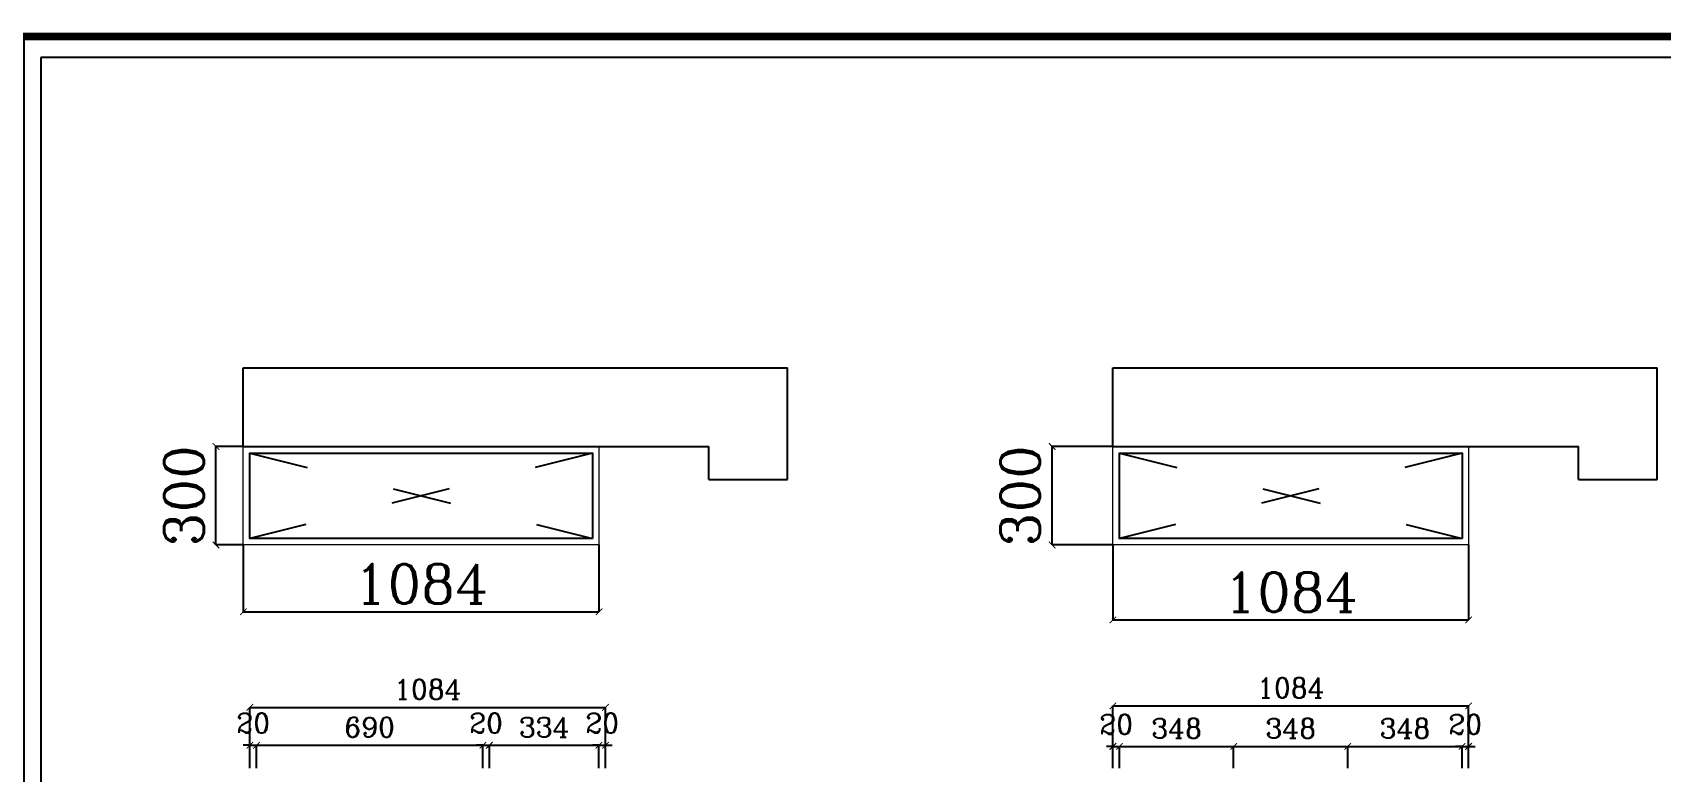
# Model space of a CAD drawing. Header units: millimetres. Extents: x 512961 to 1001058, y -961995 to -458543.
# Drawn here: x 928862 to 933826, y -882579 to -880324 of the extents above; entities that cross this region are included whole.
import ezdxf

# ---------------------------------------------------------------- set-up
doc = ezdxf.new("R2010")
doc.units = ezdxf.units.MM
doc.header["$MEASUREMENT"] = 0
doc.header["$PDMODE"] = 3
doc.linetypes.add('ACAD_ISO03W100', pattern=[30, 12, -18])
doc.layers.get('0').update_dxf_attribs({"linetype": 'CONTINUOUS'})
doc.layers.get('DEFPOINTS').update_dxf_attribs({"linetype": 'CONTINUOUS'})
for name, color, linetype in [('txt', 7, 'CONTINUOUS'), ('WINDOW', 5, 'CONTINUOUS'), ('装饰细节', 1, 'CONTINUOUS'), ('辅助线', 8, 'CONTINUOUS')]:
    doc.layers.add(name, color=color, linetype=linetype)
doc.layers.add('门窗', color=4, linetype='CONTINUOUS', lineweight=13)
doc.styles.get("Standard").update_dxf_attribs({"font": 'complex.shx', "bigfont": 'hzxy.shx'})
doc.dimstyles.new('LMDIM40', dxfattribs={"dimtxt": 80, "dimasz": 20, "dimexe": 0, "dimexo": 0, "dimgap": 25, "dimtad": 1, "dimdec": 0, "dimzin": 0, "dimdsep": 46, "dimtxsty": 'Standard', "dimblk1": 'DOT', "dimblk2": 'DOT', "dimsah": 1, "dimcen": 0, "dimclrd": 2, "dimclre": 2, "dimclrt": 2, "dimadec": 0, "dimazin": 0, "dimtfac": 1, "dimtdec": 0, "dimtmove": 2, "dimatfit": 3, "dimldrblk": 'DOT', "dimfxl": 0, "dimtolj": 1, "dimtzin": 0, "dimarcsym": 0})

# ---------------------------------------------------------------- blocks, each defined once
blk = doc.blocks.new('_ArchTick')
at = {"color": 0, "linetype": 'ByBlock', "const_width": 0.15}
blk.add_lwpolyline([(-0.5, -0.5), (0.5, 0.5)], dxfattribs=at)
blk = doc.blocks.new('*D925')
at = {"layer": 'DEFPOINTS', "color": 0}
for p in [(929544.3, -882495.9), (929524.3, -882565.4), (929544.3, -882565.4)]:
    blk.add_point(p, dxfattribs=at)
at = {"layer": 'txt', "color": 2, "lineweight": -2}
for p, q in [((929524.3, -882495.9), (929504.3, -882495.9)), ((929524.3, -882565.4), (929524.3, -882495.9)), ((929524.3, -882495.9), (929544.3, -882495.9)), ((929544.3, -882565.4), (929544.3, -882495.9)), ((929544.3, -882495.9), (929564.3, -882495.9))]:
    blk.add_line(p, q, dxfattribs=at)
at = {"layer": 'txt', "color": 2, "lineweight": -2, "xscale": 20, "yscale": 20, "zscale": 20}
blk.add_blockref('_ArchTick', (929524.3, -882495.9), dxfattribs=at)
at = {"layer": 'txt', "color": 2, "lineweight": -2, "xscale": 20, "yscale": 20, "zscale": 20, "rotation": 180}
blk.add_blockref('_ArchTick', (929544.3, -882495.9), dxfattribs=at)
at = {"layer": 'txt', "color": 2, "insert": (929534.3, -882428.4), "char_height": 60, "attachment_point": 5}
blk.add_mtext('\\A1;20', dxfattribs=at)
blk = doc.blocks.new('_DOT')
at = {"color": 0, "linetype": 'ByBlock'}
blk.add_line((-0.5, 0), (-1, 0), dxfattribs=at)
at = {"color": 0, "linetype": 'ByBlock', "const_width": 0.5}
blk.add_lwpolyline([(-0.25, 0, 1), (0.25, 0, 1)], format="xyb", close=True, dxfattribs=at)
blk = doc.blocks.new('DOT')
at = {"color": 0, "linetype": 'ByBlock'}
blk.add_line((-0.35, 0), (-1, 0), dxfattribs=at)
at = {"color": 0, "linetype": 'ByBlock', "const_width": 0.35}
blk.add_lwpolyline([(-0.175, 0, 1), (0.175, 0, 1)], format="xyb", close=True, dxfattribs=at)
blk = doc.blocks.new('*D926')
at = {"layer": 'DEFPOINTS', "color": 0}
for p in [(930234.3, -882495.9), (929544.3, -882565.4), (930234.3, -882565.4)]:
    blk.add_point(p, dxfattribs=at)
at = {"layer": 'txt', "color": 2, "lineweight": -2}
for p, q in [((929544.3, -882565.4), (929544.3, -882495.9)), ((929544.3, -882495.9), (930234.3, -882495.9)), ((930234.3, -882565.4), (930234.3, -882495.9))]:
    blk.add_line(p, q, dxfattribs=at)
at = {"layer": 'txt', "color": 2, "lineweight": -2, "xscale": 20, "yscale": 20, "zscale": 20, "rotation": 180}
blk.add_blockref('_ArchTick', (929544.3, -882495.9), dxfattribs=at)
at = {"layer": 'txt', "color": 2, "lineweight": -2, "xscale": 20, "yscale": 20, "zscale": 20}
blk.add_blockref('_ArchTick', (930234.3, -882495.9), dxfattribs=at)
at = {"layer": 'txt', "color": 2, "insert": (929889.3, -882440.9), "char_height": 60, "attachment_point": 5}
blk.add_mtext('\\A1;690', dxfattribs=at)
blk = doc.blocks.new('*D927')
at = {"layer": 'DEFPOINTS', "color": 0}
for p in [(930254.3, -882495.9), (930234.3, -882565.4), (930254.3, -882565.4)]:
    blk.add_point(p, dxfattribs=at)
at = {"layer": 'txt', "color": 2, "lineweight": -2}
for p, q in [((930234.3, -882495.9), (930214.3, -882495.9)), ((930234.3, -882565.4), (930234.3, -882495.9)), ((930234.3, -882495.9), (930254.3, -882495.9)), ((930254.3, -882565.4), (930254.3, -882495.9)), ((930254.3, -882495.9), (930274.3, -882495.9))]:
    blk.add_line(p, q, dxfattribs=at)
at = {"layer": 'txt', "color": 2, "lineweight": -2, "xscale": 20, "yscale": 20, "zscale": 20}
blk.add_blockref('_ArchTick', (930234.3, -882495.9), dxfattribs=at)
at = {"layer": 'txt', "color": 2, "lineweight": -2, "xscale": 20, "yscale": 20, "zscale": 20, "rotation": 180}
blk.add_blockref('_ArchTick', (930254.3, -882495.9), dxfattribs=at)
at = {"layer": 'txt', "color": 2, "insert": (930244.3, -882428.4), "char_height": 60, "attachment_point": 5}
blk.add_mtext('\\A1;20', dxfattribs=at)
blk = doc.blocks.new('*D928')
at = {"layer": 'DEFPOINTS', "color": 0}
for p in [(930588.3, -882495.9), (930254.3, -882565.4), (930588.3, -882565.4)]:
    blk.add_point(p, dxfattribs=at)
at = {"layer": 'txt', "color": 2, "lineweight": -2}
for p, q in [((930254.3, -882565.4), (930254.3, -882495.9)), ((930254.3, -882495.9), (930588.3, -882495.9)), ((930588.3, -882565.4), (930588.3, -882495.9))]:
    blk.add_line(p, q, dxfattribs=at)
at = {"layer": 'txt', "color": 2, "lineweight": -2, "xscale": 20, "yscale": 20, "zscale": 20, "rotation": 180}
blk.add_blockref('_ArchTick', (930254.3, -882495.9), dxfattribs=at)
at = {"layer": 'txt', "color": 2, "lineweight": -2, "xscale": 20, "yscale": 20, "zscale": 20}
blk.add_blockref('_ArchTick', (930588.3, -882495.9), dxfattribs=at)
at = {"layer": 'txt', "color": 2, "insert": (930421.3, -882440.9), "char_height": 60, "attachment_point": 5}
blk.add_mtext('\\A1;334', dxfattribs=at)
blk = doc.blocks.new('*D929')
at = {"layer": 'DEFPOINTS', "color": 0}
for p in [(930608.3, -882495.9), (930588.3, -882565.4), (930608.3, -882565.4)]:
    blk.add_point(p, dxfattribs=at)
at = {"layer": 'txt', "color": 2, "lineweight": -2}
for p, q in [((930588.3, -882495.9), (930568.3, -882495.9)), ((930588.3, -882565.4), (930588.3, -882495.9)), ((930588.3, -882495.9), (930608.3, -882495.9)), ((930608.3, -882565.4), (930608.3, -882495.9)), ((930608.3, -882495.9), (930628.3, -882495.9))]:
    blk.add_line(p, q, dxfattribs=at)
at = {"layer": 'txt', "color": 2, "lineweight": -2, "xscale": 20, "yscale": 20, "zscale": 20}
blk.add_blockref('_ArchTick', (930588.3, -882495.9), dxfattribs=at)
at = {"layer": 'txt', "color": 2, "lineweight": -2, "xscale": 20, "yscale": 20, "zscale": 20, "rotation": 180}
blk.add_blockref('_ArchTick', (930608.3, -882495.9), dxfattribs=at)
at = {"layer": 'txt', "color": 2, "insert": (930598.3, -882428.4), "char_height": 60, "attachment_point": 5}
blk.add_mtext('\\A1;20', dxfattribs=at)
blk = doc.blocks.new('*D931')
at = {"layer": 'DEFPOINTS', "color": 0}
for p in [(930608.3, -882380.4), (929524.3, -882565.4), (930608.3, -882565.4)]:
    blk.add_point(p, dxfattribs=at)
at = {"layer": 'txt', "color": 2, "lineweight": -2}
for p, q in [((929524.3, -882565.4), (929524.3, -882380.4)), ((929524.3, -882380.4), (930608.3, -882380.4)), ((930608.3, -882565.4), (930608.3, -882380.4))]:
    blk.add_line(p, q, dxfattribs=at)
at = {"layer": 'txt', "color": 2, "lineweight": -2, "xscale": 20, "yscale": 20, "zscale": 20, "rotation": 180}
blk.add_blockref('_ArchTick', (929524.3, -882380.4), dxfattribs=at)
at = {"layer": 'txt', "color": 2, "lineweight": -2, "xscale": 20, "yscale": 20, "zscale": 20}
blk.add_blockref('_ArchTick', (930608.3, -882380.4), dxfattribs=at)
at = {"layer": 'txt', "color": 2, "insert": (930066.3, -882325.4), "char_height": 60, "attachment_point": 5}
blk.add_mtext('\\A1;1084', dxfattribs=at)
blk = doc.blocks.new('*D943')
at = {"layer": 'DEFPOINTS', "color": 0}
for p in [(932174.6, -882499.4), (932154.6, -882565.4), (932174.6, -882565.4)]:
    blk.add_point(p, dxfattribs=at)
at = {"layer": 'txt', "color": 2, "lineweight": -2}
for p, q in [((932154.6, -882499.4), (932134.6, -882499.4)), ((932154.6, -882565.4), (932154.6, -882499.4)), ((932154.6, -882499.4), (932174.6, -882499.4)), ((932174.6, -882565.4), (932174.6, -882499.4)), ((932174.6, -882499.4), (932194.6, -882499.4))]:
    blk.add_line(p, q, dxfattribs=at)
at = {"layer": 'txt', "color": 2, "lineweight": -2, "xscale": 20, "yscale": 20, "zscale": 20}
blk.add_blockref('_ArchTick', (932154.6, -882499.4), dxfattribs=at)
at = {"layer": 'txt', "color": 2, "lineweight": -2, "xscale": 20, "yscale": 20, "zscale": 20, "rotation": 180}
blk.add_blockref('_ArchTick', (932174.6, -882499.4), dxfattribs=at)
at = {"layer": 'txt', "color": 2, "insert": (932164.6, -882431.9), "char_height": 60, "attachment_point": 5}
blk.add_mtext('\\A1;20', dxfattribs=at)
blk = doc.blocks.new('*D944')
at = {"layer": 'DEFPOINTS', "color": 0}
for p in [(932522.6, -882499.4), (932174.6, -882565.4), (932522.6, -882565.4)]:
    blk.add_point(p, dxfattribs=at)
at = {"layer": 'txt', "color": 2, "lineweight": -2}
for p, q in [((932174.6, -882565.4), (932174.6, -882499.4)), ((932174.6, -882499.4), (932522.6, -882499.4)), ((932522.6, -882565.4), (932522.6, -882499.4))]:
    blk.add_line(p, q, dxfattribs=at)
at = {"layer": 'txt', "color": 2, "lineweight": -2, "xscale": 20, "yscale": 20, "zscale": 20, "rotation": 180}
blk.add_blockref('_ArchTick', (932174.6, -882499.4), dxfattribs=at)
at = {"layer": 'txt', "color": 2, "lineweight": -2, "xscale": 20, "yscale": 20, "zscale": 20}
blk.add_blockref('_ArchTick', (932522.6, -882499.4), dxfattribs=at)
at = {"layer": 'txt', "color": 2, "insert": (932348.6, -882444.4), "char_height": 60, "attachment_point": 5}
blk.add_mtext('\\A1;348', dxfattribs=at)
blk = doc.blocks.new('*D945')
at = {"layer": 'DEFPOINTS', "color": 0}
for p in [(932870.6, -882499.4), (932522.6, -882565.4), (932870.6, -882565.4)]:
    blk.add_point(p, dxfattribs=at)
at = {"layer": 'txt', "color": 2, "lineweight": -2}
for p, q in [((932522.6, -882565.4), (932522.6, -882499.4)), ((932522.6, -882499.4), (932870.6, -882499.4)), ((932870.6, -882565.4), (932870.6, -882499.4))]:
    blk.add_line(p, q, dxfattribs=at)
at = {"layer": 'txt', "color": 2, "lineweight": -2, "xscale": 20, "yscale": 20, "zscale": 20, "rotation": 180}
blk.add_blockref('_ArchTick', (932522.6, -882499.4), dxfattribs=at)
at = {"layer": 'txt', "color": 2, "lineweight": -2, "xscale": 20, "yscale": 20, "zscale": 20}
blk.add_blockref('_ArchTick', (932870.6, -882499.4), dxfattribs=at)
at = {"layer": 'txt', "color": 2, "insert": (932696.6, -882444.4), "char_height": 60, "attachment_point": 5}
blk.add_mtext('\\A1;348', dxfattribs=at)
blk = doc.blocks.new('*D946')
at = {"layer": 'DEFPOINTS', "color": 0}
for p in [(933218.6, -882499.4), (932870.6, -882565.4), (933218.6, -882565.4)]:
    blk.add_point(p, dxfattribs=at)
at = {"layer": 'txt', "color": 2, "lineweight": -2}
for p, q in [((932870.6, -882565.4), (932870.6, -882499.4)), ((932870.6, -882499.4), (933218.6, -882499.4)), ((933218.6, -882565.4), (933218.6, -882499.4))]:
    blk.add_line(p, q, dxfattribs=at)
at = {"layer": 'txt', "color": 2, "lineweight": -2, "xscale": 20, "yscale": 20, "zscale": 20, "rotation": 180}
blk.add_blockref('_ArchTick', (932870.6, -882499.4), dxfattribs=at)
at = {"layer": 'txt', "color": 2, "lineweight": -2, "xscale": 20, "yscale": 20, "zscale": 20}
blk.add_blockref('_ArchTick', (933218.6, -882499.4), dxfattribs=at)
at = {"layer": 'txt', "color": 2, "insert": (933044.6, -882444.4), "char_height": 60, "attachment_point": 5}
blk.add_mtext('\\A1;348', dxfattribs=at)
blk = doc.blocks.new('*D947')
at = {"layer": 'DEFPOINTS', "color": 0}
for p in [(933238.6, -882499.4), (933218.6, -882565.4), (933238.6, -882565.4)]:
    blk.add_point(p, dxfattribs=at)
at = {"layer": 'txt', "color": 2, "lineweight": -2}
for p, q in [((933218.6, -882499.4), (933198.6, -882499.4)), ((933218.6, -882565.4), (933218.6, -882499.4)), ((933218.6, -882499.4), (933238.6, -882499.4)), ((933238.6, -882565.4), (933238.6, -882499.4)), ((933238.6, -882499.4), (933258.6, -882499.4))]:
    blk.add_line(p, q, dxfattribs=at)
at = {"layer": 'txt', "color": 2, "lineweight": -2, "xscale": 20, "yscale": 20, "zscale": 20}
blk.add_blockref('_ArchTick', (933218.6, -882499.4), dxfattribs=at)
at = {"layer": 'txt', "color": 2, "lineweight": -2, "xscale": 20, "yscale": 20, "zscale": 20, "rotation": 180}
blk.add_blockref('_ArchTick', (933238.6, -882499.4), dxfattribs=at)
at = {"layer": 'txt', "color": 2, "insert": (933228.6, -882431.9), "char_height": 60, "attachment_point": 5}
blk.add_mtext('\\A1;20', dxfattribs=at)
blk = doc.blocks.new('*D1009')
at = {"layer": 'DEFPOINTS', "color": 0}
for p in [(933238.6, -882375.9), (932154.6, -882565.4), (933238.6, -882565.4)]:
    blk.add_point(p, dxfattribs=at)
at = {"layer": 'txt', "color": 2, "lineweight": -2}
for p, q in [((932154.6, -882565.4), (932154.6, -882375.9)), ((932154.6, -882375.9), (933238.6, -882375.9)), ((933238.6, -882565.4), (933238.6, -882375.9))]:
    blk.add_line(p, q, dxfattribs=at)
at = {"layer": 'txt', "color": 2, "lineweight": -2, "xscale": 20, "yscale": 20, "zscale": 20, "rotation": 180}
blk.add_blockref('_ArchTick', (932154.6, -882375.9), dxfattribs=at)
at = {"layer": 'txt', "color": 2, "lineweight": -2, "xscale": 20, "yscale": 20, "zscale": 20}
blk.add_blockref('_ArchTick', (933238.6, -882375.9), dxfattribs=at)
at = {"layer": 'txt', "color": 2, "insert": (932696.6, -882320.9), "char_height": 60, "attachment_point": 5}
blk.add_mtext('\\A1;1084', dxfattribs=at)
blk = doc.blocks.new('*D1095')
at = {"layer": 'DEFPOINTS', "color": 0}
for p in [(929504.3, -881885.7), (930588.3, -881885.7), (930588.3, -882089.1)]:
    blk.add_point(p, dxfattribs=at)
at = {"layer": 'txt', "color": 2, "lineweight": -2}
for p, q in [((929504.3, -881885.7), (929504.3, -882089.1)), ((930588.3, -881885.7), (930588.3, -882089.1)), ((929504.3, -882089.1), (930588.3, -882089.1))]:
    blk.add_line(p, q, dxfattribs=at)
at = {"layer": 'txt', "color": 2, "lineweight": -2, "xscale": 20, "yscale": 20, "zscale": 20, "rotation": 180}
blk.add_blockref('_ArchTick', (929504.3, -882089.1), dxfattribs=at)
at = {"layer": 'txt', "color": 2, "lineweight": -2, "xscale": 20, "yscale": 20, "zscale": 20}
blk.add_blockref('_ArchTick', (930588.3, -882089.1), dxfattribs=at)
at = {"layer": 'txt', "color": 2, "insert": (930046.3, -882004.1), "char_height": 120, "attachment_point": 5}
blk.add_mtext('\\A1;1084', dxfattribs=at)
blk = doc.blocks.new('*D1096')
at = {"layer": 'DEFPOINTS', "color": 0}
for p in [(929421, -881585.7), (929504.3, -881585.7), (929504.3, -881885.7)]:
    blk.add_point(p, dxfattribs=at)
at = {"layer": 'txt', "color": 2, "lineweight": -2}
for p, q in [((929504.3, -881585.7), (929421, -881585.7)), ((929421, -881885.7), (929421, -881585.7)), ((929504.3, -881885.7), (929421, -881885.7))]:
    blk.add_line(p, q, dxfattribs=at)
at = {"layer": 'txt', "color": 2, "lineweight": -2, "xscale": 20, "yscale": 20, "zscale": 20}
for p, rotation in [((929421, -881585.7), 90), ((929421, -881885.7), 270)]:
    blk.add_blockref('_ArchTick', p, dxfattribs=dict(at, rotation=rotation))
at = {"layer": 'txt', "color": 2, "insert": (929323.5, -881735.7), "char_height": 120, "attachment_point": 5, "rotation": 90}
blk.add_mtext('\\A1;300', dxfattribs=at)
blk = doc.blocks.new('*D1097')
at = {"layer": 'DEFPOINTS', "color": 0}
for p in [(932154.6, -881885.7), (933238.6, -881885.7), (933238.6, -882114)]:
    blk.add_point(p, dxfattribs=at)
at = {"layer": 'txt', "color": 2, "lineweight": -2}
for p, q in [((932154.6, -881885.7), (932154.6, -882114)), ((933238.6, -881885.7), (933238.6, -882114)), ((932154.6, -882114), (933238.6, -882114))]:
    blk.add_line(p, q, dxfattribs=at)
at = {"layer": 'txt', "color": 2, "lineweight": -2, "xscale": 20, "yscale": 20, "zscale": 20, "rotation": 180}
blk.add_blockref('_ArchTick', (932154.6, -882114), dxfattribs=at)
at = {"layer": 'txt', "color": 2, "lineweight": -2, "xscale": 20, "yscale": 20, "zscale": 20}
blk.add_blockref('_ArchTick', (933238.6, -882114), dxfattribs=at)
at = {"layer": 'txt', "color": 2, "insert": (932696.6, -882029), "char_height": 120, "attachment_point": 5}
blk.add_mtext('\\A1;1084', dxfattribs=at)
blk = doc.blocks.new('*D1098')
at = {"layer": 'DEFPOINTS', "color": 0}
for p in [(931969.5, -881585.7), (932154.6, -881585.7), (932154.6, -881885.7)]:
    blk.add_point(p, dxfattribs=at)
at = {"layer": 'txt', "color": 2, "lineweight": -2}
for p, q in [((932154.6, -881585.7), (931969.5, -881585.7)), ((931969.5, -881885.7), (931969.5, -881585.7)), ((932154.6, -881885.7), (931969.5, -881885.7))]:
    blk.add_line(p, q, dxfattribs=at)
at = {"layer": 'txt', "color": 2, "lineweight": -2, "xscale": 20, "yscale": 20, "zscale": 20}
for p, rotation in [((931969.5, -881585.7), 90), ((931969.5, -881885.7), 270)]:
    blk.add_blockref('_ArchTick', p, dxfattribs=dict(at, rotation=rotation))
at = {"layer": 'txt', "color": 2, "insert": (931872, -881735.7), "char_height": 120, "attachment_point": 5, "rotation": 90}
blk.add_mtext('\\A1;300', dxfattribs=at)

msp = doc.modelspace()

# ---------------------------------------------------------------- linework, layer by layer
at = {"const_width": 23.9}
msp.add_lwpolyline([(928827, -886608.6), (937469.3, -886608.6), (937469.3, -880336.3), (928827, -880336.3)], close=True, dxfattribs=at)
at = {"color": 4}
msp.add_lwpolyline([(928887, -880400.3), (928887, -886549.8), (936135.3, -886549.8), (936135.3, -880400.3)], close=True, dxfattribs=at)
at = {"layer": 'WINDOW'}
for p, q in [((929504.3, -881345.7), (931163, -881345.7)), ((929504.3, -881585.7), (929504.3, -881345.7)), ((931163, -881685.7), (931163, -881345.7)), ((932154.6, -881345.7), (933813.3, -881345.7)), ((932154.6, -881585.7), (932154.6, -881345.7)), ((933813.3, -881685.7), (933813.3, -881345.7)), ((929504.3, -881585.7), (930923, -881585.7)), ((930923, -881685.7), (930923, -881585.7)), ((932154.6, -881585.7), (933573.3, -881585.7)), ((933573.3, -881685.7), (933573.3, -881585.7)), ((930923, -881685.7), (931163, -881685.7)), ((933573.3, -881685.7), (933813.3, -881685.7))]:
    msp.add_line(p, q, dxfattribs=at)
at = {"layer": '装饰细节', "color": 250, "linetype": 'ACAD_ISO03W100', "ltscale": 15}
for p, q in [((930568.3, -881605.7), (929524.3, -881865.7)), ((929524.3, -881605.7), (930568.3, -881865.7)), ((933218.6, -881605.7), (932174.6, -881865.7)), ((932174.6, -881605.7), (933218.6, -881865.7))]:
    msp.add_line(p, q, dxfattribs=at)
at = {"layer": '辅助线'}
for points in [[(930568.3, -881865.7), (929524.3, -881865.7), (929524.3, -881605.7), (930568.3, -881605.7)], [(933218.6, -881865.7), (932174.6, -881865.7), (932174.6, -881605.7), (933218.6, -881605.7)]]:
    msp.add_lwpolyline(points, close=True, dxfattribs=at)
at = {"layer": '门窗'}
for points in [[(930588.3, -881885.7), (929504.3, -881885.7), (929504.3, -881585.7), (930588.3, -881585.7)], [(933238.6, -881885.7), (932154.6, -881885.7), (932154.6, -881585.7), (933238.6, -881585.7)]]:
    msp.add_lwpolyline(points, close=True, dxfattribs=at)

# ---------------------------------------------------------------- dimensions: what is measured, and where the dimension line sits
at = {"layer": 'txt'}
for base, p1, p2, picture, middle in [((929421, -881585.7), (929504.3, -881885.7), (929504.3, -881585.7), '*D1096', (929323.5, -881735.7)), ((931969.5, -881585.7), (932154.6, -881885.7), (932154.6, -881585.7), '*D1098', (931872, -881735.7))]:
    dim = msp.add_linear_dim(base=base, p1=p1, p2=p2, angle=90, dimstyle='LMDIM40', override={"dimtxt": 120, "dimblk": 'ArchTick', "dimsah": 0, "dimldrblk": 'DOT'}, dxfattribs=at)
    dim.commit()
    dim.dimension.update_dxf_attribs({"geometry": picture, "text_midpoint": middle})
for base, p1, p2, override, picture, middle in [((930588.3, -882089.1), (929504.3, -881885.7), (930588.3, -881885.7), {"dimtxt": 120, "dimblk": 'ArchTick', "dimsah": 0, "dimldrblk": 'DOT'}, '*D1095', (930046.3, -882004.1)), ((933238.6, -882114), (932154.6, -881885.7), (933238.6, -881885.7), {"dimtxt": 120, "dimblk": 'ArchTick', "dimsah": 0, "dimldrblk": 'DOT'}, '*D1097', (932696.6, -882029)), ((930608.3, -882380.4), (929524.3, -882565.4), (930608.3, -882565.4), {"dimtxt": 60, "dimblk": 'ArchTick', "dimsah": 0, "dimldrblk": 'DOT'}, '*D931', (930066.3, -882325.4)), ((933238.6, -882375.9), (932154.6, -882565.4), (933238.6, -882565.4), {"dimtxt": 60, "dimblk": 'ArchTick', "dimsah": 0, "dimldrblk": 'DOT'}, '*D1009', (932696.6, -882320.9)), ((929544.3, -882495.9), (929524.3, -882565.4), (929544.3, -882565.4), {"dimtxt": 60, "dimblk": 'ArchTick', "dimsah": 0, "dimldrblk": 'DOT'}, '*D925', (929534.3, -882428.4)), ((930234.3, -882495.9), (929544.3, -882565.4), (930234.3, -882565.4), {"dimtxt": 60, "dimblk": 'ArchTick', "dimsah": 0, "dimldrblk": 'DOT'}, '*D926', (929889.3, -882440.9)), ((930254.3, -882495.9), (930234.3, -882565.4), (930254.3, -882565.4), {"dimtxt": 60, "dimblk": 'ArchTick', "dimsah": 0, "dimldrblk": 'DOT'}, '*D927', (930244.3, -882428.4)), ((930588.3, -882495.9), (930254.3, -882565.4), (930588.3, -882565.4), {"dimtxt": 60, "dimblk": 'ArchTick', "dimsah": 0, "dimldrblk": 'DOT'}, '*D928', (930421.3, -882440.9)), ((930608.3, -882495.9), (930588.3, -882565.4), (930608.3, -882565.4), {"dimtxt": 60, "dimblk": 'ArchTick', "dimsah": 0, "dimldrblk": 'DOT'}, '*D929', (930598.3, -882428.4)), ((932174.6, -882499.4), (932154.6, -882565.4), (932174.6, -882565.4), {"dimtxt": 60, "dimblk": 'ArchTick', "dimsah": 0, "dimldrblk": 'DOT'}, '*D943', (932164.6, -882431.9)), ((932522.6, -882499.4), (932174.6, -882565.4), (932522.6, -882565.4), {"dimtxt": 60, "dimblk": 'ArchTick', "dimsah": 0, "dimldrblk": 'DOT'}, '*D944', (932348.6, -882444.4)), ((932870.6, -882499.4), (932522.6, -882565.4), (932870.6, -882565.4), {"dimtxt": 60, "dimblk": 'ArchTick', "dimsah": 0, "dimldrblk": 'DOT'}, '*D945', (932696.6, -882444.4)), ((933218.6, -882499.4), (932870.6, -882565.4), (933218.6, -882565.4), {"dimtxt": 60, "dimblk": 'ArchTick', "dimsah": 0, "dimldrblk": 'DOT'}, '*D946', (933044.6, -882444.4)), ((933238.6, -882499.4), (933218.6, -882565.4), (933238.6, -882565.4), {"dimtxt": 60, "dimblk": 'ArchTick', "dimsah": 0, "dimldrblk": 'DOT'}, '*D947', (933228.6, -882431.9))]:
    dim = msp.add_linear_dim(base=base, p1=p1, p2=p2, dimstyle='LMDIM40', override=override, dxfattribs=at)
    dim.commit()
    dim.dimension.update_dxf_attribs({"geometry": picture, "text_midpoint": middle})

doc.saveas('drawing.dxf')
